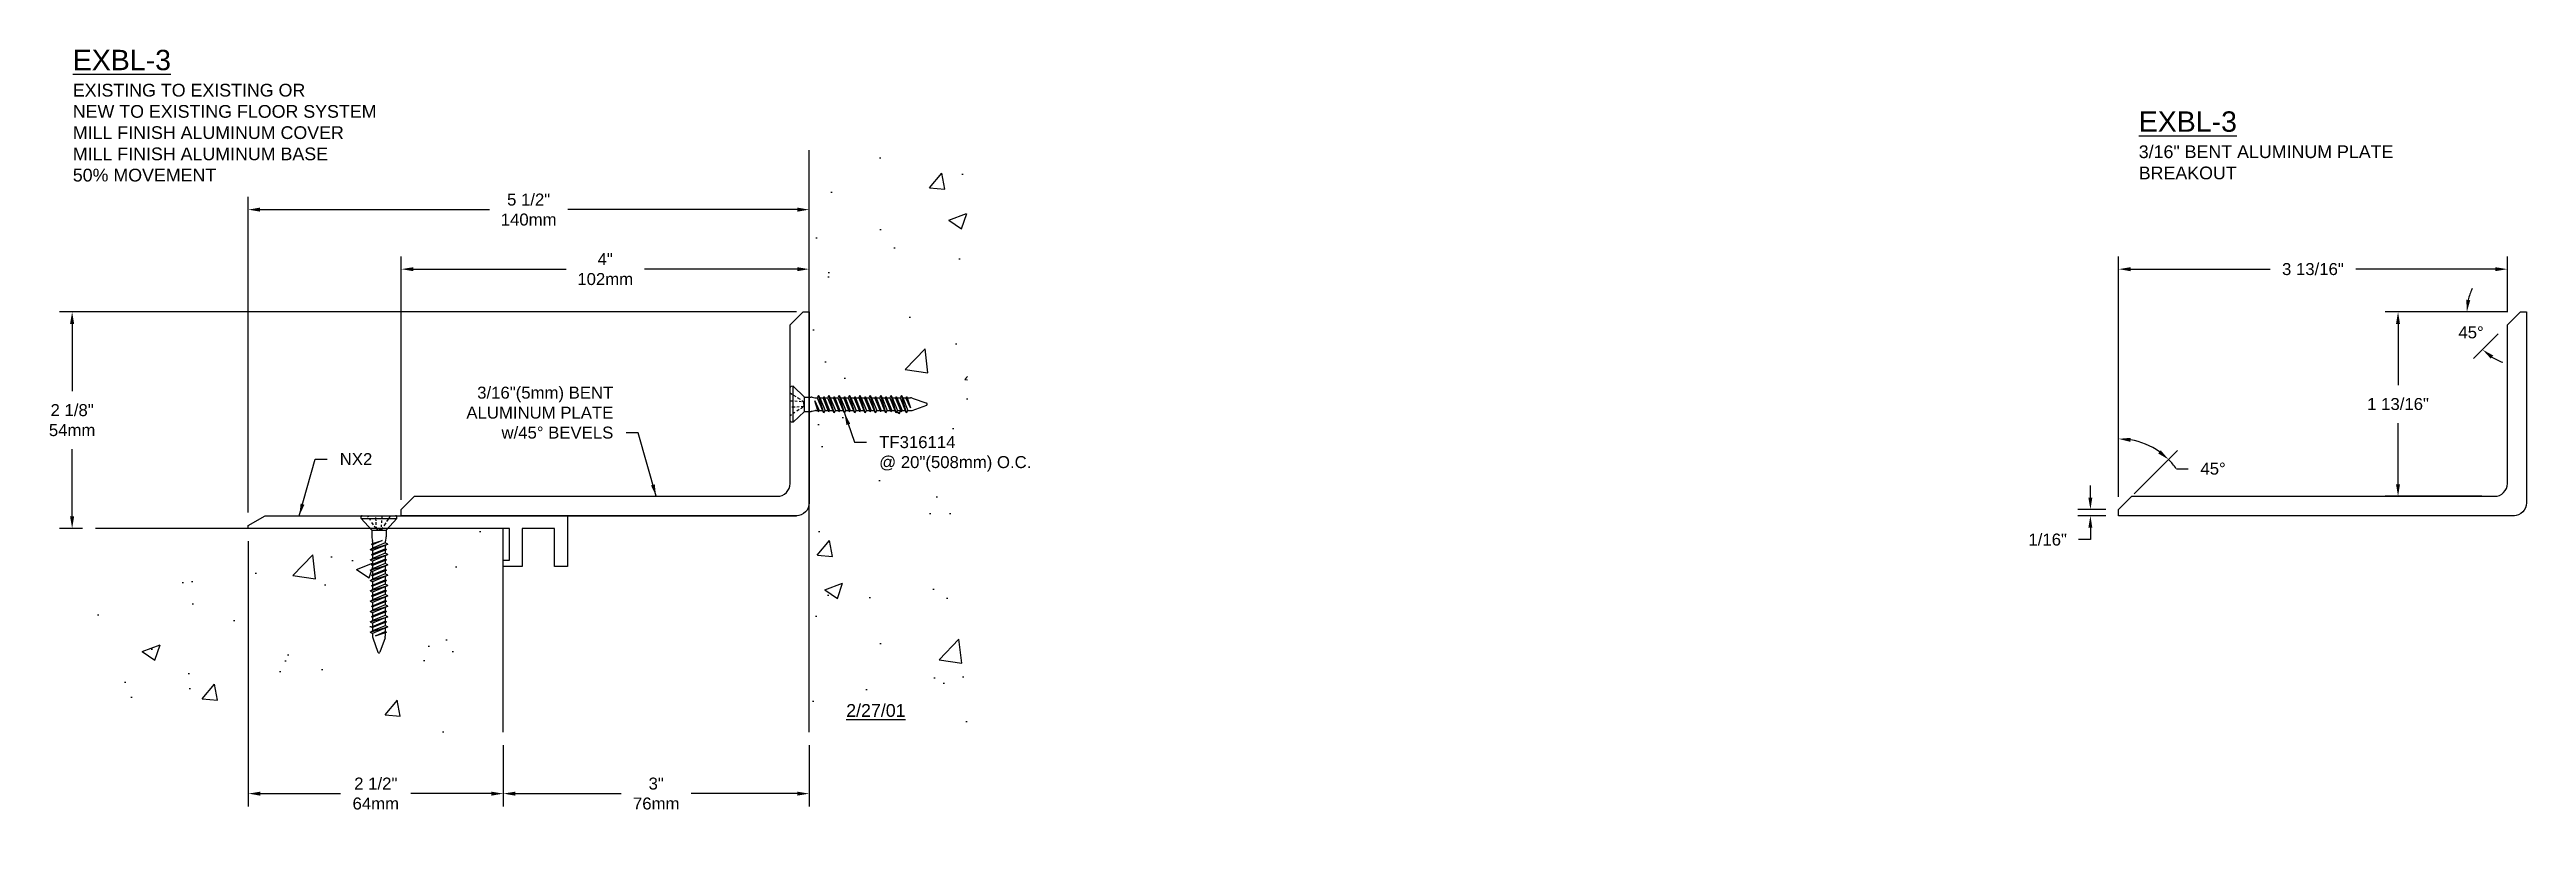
# Model space of a CAD drawing. Header units: inches. Extents: x 0 to 24.2, y 0.5 to 8.1.
import ezdxf

# ---------------------------------------------------------------- set-up
doc = ezdxf.new("R2010")
doc.units = ezdxf.units.IN
doc.header["$MEASUREMENT"] = 0
for name, color, linetype in [('Anchors', 4, 'Continuous'), ('Conditions', 1, 'Continuous'), ('Dimensions', 3, 'Continuous'), ('Metals', 7, 'Continuous'), ('Text', 2, 'Continuous')]:
    doc.layers.add(name, color=color, linetype=linetype)
doc.styles.add('Arial', font='arial.ttf')
doc.dimstyles.new('ARIAL', dxfattribs={"dimtxt": 0.1175, "dimasz": 0.1175, "dimexe": 0.125, "dimexo": 0.125, "dimgap": 0.125, "dimtad": 0, "dimtih": 1, "dimtoh": 1, "dimdec": 4, "dimzin": 0, "dimdsep": 46, "dimlunit": 4, "dimtxsty": 'Arial', "dimcen": 0.09, "dimadec": 0, "dimazin": 0, "dimtfac": 1, "dimtdec": 4, "dimtofl": 0, "dimtmove": 0, "dimatfit": 3, "dimfxl": 0, "dimfrac": 2, "dimtolj": 1, "dimtzin": 0, "dimarcsym": 0})

# ---------------------------------------------------------------- blocks, each defined once
blk = doc.blocks.new('TF-316114')
for p, q in [((-0.163, 0), (0.163, 0)), ((-0.104, -0.013), (-0.113, 0)), ((-0.176, -0.029), (-0.175, -0.01)), ((-0.176, -0.029), (0.176, -0.029)), ((-0.176, -0.029), (-0.07, -0.141)), ((-0.082, -0.047), (-0.091, -0.032)), ((-0.07, -0.141), (0.07, -0.141)), ((-0.07, -0.141), (-0.07, -0.208)), ((-0.053, -0.09), (-0.069, -0.066)), ((-0.069, -0.218), (-0.063, -0.244)), ((-0.031, -0.125), (-0.044, -0.104)), ((-0.031, -0.005), (-0.031, 0)), ((-0.03, -0.026), (-0.03, -0.019)), ((-0.028, -0.051), (-0.029, -0.032)), ((-0.026, -0.091), (-0.028, -0.065)), ((-0.024, -0.126), (-0.025, -0.11)), ((-0.024, -0.135), (-0.011, -0.135)), ((-0.002, -0.135), (0.018, -0.135)), ((0.037, -0.115), (0.024, -0.135)), ((0.024, -0.135), (0.025, -0.125)), ((0.025, -0.11), (0.026, -0.09)), ((0.027, -0.07), (0.029, -0.048)), ((0.03, -0.026), (0.031, -0.008)), ((0.066, -0.071), (0.049, -0.098)), ((0.069, -0.218), (0.063, -0.244)), ((0.07, -0.141), (0.176, -0.029)), ((0.07, -0.141), (0.07, -0.208)), ((0.09, -0.035), (0.075, -0.058)), ((0.11, -0.005), (0.098, -0.022)), ((0.176, -0.029), (0.175, -0.01)), ((-0.086, -0.33), (0.086, -0.28)), ((-0.086, -0.33), (-0.062, -0.317)), ((-0.086, -0.33), (-0.062, -0.343)), ((-0.086, -0.432), (0.086, -0.381)), ((-0.086, -0.432), (-0.062, -0.419)), ((-0.086, -0.432), (-0.062, -0.445)), ((-0.086, -0.534), (0.086, -0.483)), ((-0.074, -0.28), (0.032, -0.243)), ((-0.074, -0.28), (-0.062, -0.273)), ((-0.074, -0.28), (-0.062, -0.286)), ((-0.074, -0.381), (0.074, -0.33)), ((-0.074, -0.381), (-0.062, -0.375)), ((-0.074, -0.381), (-0.062, -0.387)), ((-0.074, -0.483), (0.074, -0.432)), ((-0.074, -0.483), (-0.062, -0.477)), ((-0.074, -0.483), (-0.062, -0.489)), ((-0.062, -0.273), (0.032, -0.243)), ((0.032, -0.243), (-0.062, -0.286)), ((-0.062, -0.253), (-0.062, -0.273)), ((0.062, -0.267), (-0.062, -0.317)), ((-0.062, -0.286), (-0.062, -0.317)), ((0.062, -0.293), (-0.062, -0.343)), ((-0.062, -0.375), (0.062, -0.324)), ((0.062, -0.337), (-0.062, -0.387)), ((-0.062, -0.343), (-0.062, -0.375)), ((0.062, -0.368), (-0.062, -0.419)), ((-0.062, -0.387), (-0.062, -0.419)), ((0.062, -0.394), (-0.062, -0.445)), ((-0.062, -0.477), (0.062, -0.426)), ((0.062, -0.438), (-0.062, -0.489)), ((-0.062, -0.445), (-0.062, -0.477)), ((0.062, -0.47), (-0.062, -0.521)), ((0.062, -0.253), (0.062, -0.267)), ((0.086, -0.28), (0.062, -0.267)), ((0.086, -0.28), (0.062, -0.293)), ((0.062, -0.293), (0.062, -0.324)), ((0.074, -0.33), (0.062, -0.324)), ((0.074, -0.33), (0.062, -0.337)), ((0.062, -0.337), (0.062, -0.368)), ((0.086, -0.381), (0.062, -0.368)), ((0.086, -0.381), (0.062, -0.394)), ((0.062, -0.394), (0.062, -0.426)), ((0.074, -0.432), (0.062, -0.426)), ((0.074, -0.432), (0.062, -0.438)), ((0.062, -0.438), (0.062, -0.47)), ((0.086, -0.483), (0.062, -0.47)), ((0.086, -0.483), (0.062, -0.496)), ((-0.086, -0.534), (-0.062, -0.521)), ((-0.086, -0.534), (-0.062, -0.546)), ((-0.086, -0.635), (0.086, -0.584)), ((-0.086, -0.635), (-0.062, -0.622)), ((-0.086, -0.635), (-0.062, -0.648)), ((-0.086, -0.737), (0.086, -0.686)), ((-0.086, -0.737), (-0.062, -0.724)), ((-0.074, -0.584), (0.074, -0.534)), ((-0.074, -0.584), (-0.062, -0.578)), ((-0.074, -0.584), (-0.062, -0.59)), ((-0.074, -0.686), (0.074, -0.635)), ((-0.074, -0.686), (-0.062, -0.68)), ((-0.074, -0.686), (-0.062, -0.692)), ((-0.062, -0.489), (-0.062, -0.521)), ((0.062, -0.496), (-0.062, -0.546)), ((-0.062, -0.578), (0.062, -0.527)), ((0.062, -0.54), (-0.062, -0.59)), ((-0.062, -0.546), (-0.062, -0.578)), ((0.062, -0.571), (-0.062, -0.622)), ((-0.062, -0.59), (-0.062, -0.622)), ((0.062, -0.597), (-0.062, -0.648)), ((-0.062, -0.68), (0.062, -0.629)), ((0.062, -0.641), (-0.062, -0.692)), ((-0.062, -0.648), (-0.062, -0.68)), ((0.062, -0.673), (-0.062, -0.724)), ((-0.062, -0.692), (-0.062, -0.724)), ((0.062, -0.699), (-0.062, -0.75)), ((0.062, -0.496), (0.062, -0.527)), ((0.074, -0.534), (0.062, -0.527)), ((0.074, -0.534), (0.062, -0.54)), ((0.062, -0.54), (0.062, -0.571)), ((0.086, -0.584), (0.062, -0.571)), ((0.086, -0.584), (0.062, -0.597)), ((0.062, -0.597), (0.062, -0.629)), ((0.074, -0.635), (0.062, -0.629)), ((0.074, -0.635), (0.062, -0.641)), ((0.062, -0.641), (0.062, -0.673)), ((0.086, -0.686), (0.062, -0.673)), ((0.086, -0.686), (0.062, -0.699)), ((0.062, -0.699), (0.062, -0.73)), ((-0.086, -0.737), (-0.062, -0.75)), ((-0.086, -0.838), (0.086, -0.787)), ((-0.086, -0.838), (-0.062, -0.825)), ((-0.086, -0.838), (-0.062, -0.851)), ((-0.086, -0.94), (0.086, -0.889)), ((-0.086, -0.94), (-0.062, -0.927)), ((-0.086, -0.94), (-0.062, -0.953)), ((-0.074, -0.787), (0.074, -0.737)), ((-0.074, -0.787), (-0.062, -0.781)), ((-0.074, -0.787), (-0.062, -0.794)), ((-0.074, -0.889), (0.074, -0.838)), ((-0.074, -0.889), (-0.062, -0.883)), ((-0.074, -0.889), (-0.062, -0.895)), ((-0.074, -0.991), (0.074, -0.94)), ((-0.062, -0.781), (0.062, -0.73)), ((0.062, -0.743), (-0.062, -0.794)), ((-0.062, -0.75), (-0.062, -0.781)), ((0.062, -0.774), (-0.062, -0.825)), ((-0.062, -0.794), (-0.062, -0.825)), ((0.062, -0.8), (-0.062, -0.851)), ((-0.062, -0.883), (0.062, -0.832)), ((0.062, -0.844), (-0.062, -0.895)), ((-0.062, -0.851), (-0.062, -0.883)), ((0.062, -0.876), (-0.062, -0.927)), ((-0.062, -0.895), (-0.062, -0.927)), ((0.062, -0.902), (-0.062, -0.953)), ((-0.062, -0.984), (0.062, -0.934)), ((0.062, -0.946), (-0.062, -0.997)), ((-0.062, -0.953), (-0.062, -0.984)), ((0.074, -0.737), (0.062, -0.73)), ((0.074, -0.737), (0.062, -0.743)), ((0.062, -0.743), (0.062, -0.774)), ((0.086, -0.787), (0.062, -0.774)), ((0.086, -0.787), (0.062, -0.8)), ((0.062, -0.8), (0.062, -0.832)), ((0.074, -0.838), (0.062, -0.832)), ((0.074, -0.838), (0.062, -0.844)), ((0.062, -0.844), (0.062, -0.876)), ((0.086, -0.889), (0.062, -0.876)), ((0.086, -0.889), (0.062, -0.902)), ((0.062, -0.902), (0.062, -0.934)), ((0.074, -0.94), (0.062, -0.934)), ((0.074, -0.94), (0.062, -0.946)), ((0.062, -0.946), (0.062, -0.978)), ((-0.086, -1.041), (0.086, -0.991)), ((-0.086, -1.041), (-0.062, -1.028)), ((-0.086, -1.041), (-0.062, -1.054)), ((-0.086, -1.143), (0.086, -1.092)), ((-0.086, -1.143), (-0.062, -1.13)), ((-0.086, -1.143), (-0.062, -1.156)), ((-0.074, -0.991), (-0.062, -0.984)), ((-0.074, -0.991), (-0.062, -0.997)), ((-0.074, -1.092), (0.074, -1.041)), ((-0.074, -1.092), (-0.062, -1.086)), ((-0.074, -1.092), (-0.062, -1.098)), ((0.062, -0.978), (-0.062, -1.028)), ((-0.062, -0.997), (-0.062, -1.028)), ((0.062, -1.003), (-0.062, -1.054)), ((-0.062, -1.086), (0.062, -1.035)), ((0.062, -1.047), (-0.062, -1.098)), ((-0.062, -1.054), (-0.062, -1.086)), ((0.062, -1.079), (-0.062, -1.13)), ((-0.062, -1.098), (-0.062, -1.13)), ((0.062, -1.105), (-0.062, -1.156)), ((-0.062, -1.156), (-0.062, -1.182)), ((-0.06, -1.197), (-0.01, -1.34)), ((-0.034, -1.18), (0.062, -1.137)), ((-0.034, -1.18), (0.074, -1.143)), ((0.062, -1.149), (-0.034, -1.18)), ((0.06, -1.197), (0.01, -1.34)), ((0.086, -0.991), (0.062, -0.978)), ((0.086, -0.991), (0.062, -1.003)), ((0.062, -1.003), (0.062, -1.035)), ((0.074, -1.041), (0.062, -1.035)), ((0.074, -1.041), (0.062, -1.047)), ((0.062, -1.047), (0.062, -1.079)), ((0.086, -1.092), (0.062, -1.079)), ((0.086, -1.092), (0.062, -1.105)), ((0.062, -1.105), (0.062, -1.137)), ((0.074, -1.143), (0.062, -1.137)), ((0.074, -1.143), (0.062, -1.149)), ((0.062, -1.149), (0.062, -1.182))]:
    blk.add_line(p, q)
for centre, radius, start, end in [((-0.163, -0.011), 0.0112, 90, 175), ((-0.023, -0.208), 0.0465, 180, 191.9357), ((0.023, -0.208), 0.0465, 348.0643, 0), ((0.163, -0.011), 0.0112, 5, 90), ((-0.109, -0.253), 0.0465, 0, 11.9357), ((0.109, -0.253), 0.0465, 168.0643, 180), ((-0.016, -1.182), 0.0465, 180, 199.3058), ((0.016, -1.182), 0.0465, 340.6942, 0), ((0, -1.335), 0.0106, 204.1001, 335.8999)]:
    blk.add_arc(centre, radius, start, end)
blk = doc.blocks.new('TF316114')
blk.add_blockref('TF-316114', (0, 0))
blk = doc.blocks.new('*D2')
at = {"layer": 'Defpoints', "color": 0}
for p in [(4.4, 1.398), (7.4, 1.398), (4.4, 0.796)]:
    blk.add_point(p, dxfattribs=at)
at = {"layer": 'Dimensions', "color": 0, "lineweight": -2}
for p, q in [((4.4, 1.273), (4.4, 0.671)), ((7.4, 1.273), (7.4, 0.671)), ((4.518, 0.796), (5.556, 0.796)), ((7.283, 0.796), (6.244, 0.796))]:
    blk.add_line(p, q, dxfattribs=at)
at = {"layer": 'Dimensions', "color": 0}
for points in [[(4.518, 0.815), (4.518, 0.776), (4.4, 0.796)], [(7.283, 0.815), (7.283, 0.776), (7.4, 0.796)]]:
    blk.add_solid(points, dxfattribs=at)
at = {"layer": 'Dimensions', "color": 0, "insert": (5.9, 0.796), "char_height": 0.1175, "attachment_point": 5, "style": 'Arial'}
blk.add_mtext('\\A1;3"\\P76mm', dxfattribs=at)
blk = doc.blocks.new('*D3')
at = {"layer": 'Defpoints', "color": 0}
for p in [(1.899, 6.526), (7.4, 6.214), (1.899, 3.428)]:
    blk.add_point(p, dxfattribs=at)
at = {"layer": 'Dimensions', "color": 0, "lineweight": -2}
for p, q in [((1.899, 3.553), (1.899, 6.651)), ((7.4, 6.339), (7.4, 6.651)), ((2.016, 6.526), (4.265, 6.526)), ((7.283, 6.526), (5.034, 6.526))]:
    blk.add_line(p, q, dxfattribs=at)
at = {"layer": 'Dimensions', "color": 0}
for points in [[(2.016, 6.546), (2.016, 6.506), (1.899, 6.526)], [(7.283, 6.546), (7.283, 6.506), (7.4, 6.526)]]:
    blk.add_solid(points, dxfattribs=at)
at = {"layer": 'Dimensions', "color": 0, "insert": (4.649, 6.526), "char_height": 0.1175, "attachment_point": 5, "style": 'Arial'}
blk.add_mtext('\\A1;5 1/2"\\P140mm', dxfattribs=at)
blk = doc.blocks.new('*D4')
at = {"layer": 'Defpoints', "color": 0}
for p in [(7.4, 5.523), (0.172, 3.398), (0.4, 3.398)]:
    blk.add_point(p, dxfattribs=at)
at = {"layer": 'Dimensions', "color": 0, "lineweight": -2}
for p, q in [((7.275, 5.523), (0.047, 5.523)), ((0.172, 5.405), (0.172, 4.744)), ((0.172, 3.516), (0.172, 4.177)), ((0.275, 3.398), (0.047, 3.398))]:
    blk.add_line(p, q, dxfattribs=at)
at = {"layer": 'Dimensions', "color": 0}
for points in [[(0.152, 5.405), (0.192, 5.405), (0.172, 5.523)], [(0.152, 3.516), (0.192, 3.516), (0.172, 3.398)]]:
    blk.add_solid(points, dxfattribs=at)
at = {"layer": 'Dimensions', "color": 0, "insert": (0.172, 4.46), "char_height": 0.1175, "attachment_point": 5, "style": 'Arial'}
blk.add_mtext('\\A1;2 1/8"\\P54mm', dxfattribs=at)
blk = doc.blocks.new('*D5')
at = {"layer": 'Defpoints', "color": 0}
for p in [(7.4, 5.942), (7.4, 5.523), (3.4, 3.554)]:
    blk.add_point(p, dxfattribs=at)
at = {"layer": 'Dimensions', "color": 0, "lineweight": -2}
for p, q in [((3.4, 3.679), (3.4, 6.067)), ((3.518, 5.942), (5.016, 5.942)), ((7.283, 5.942), (5.784, 5.942)), ((7.4, 5.648), (7.4, 6.067))]:
    blk.add_line(p, q, dxfattribs=at)
at = {"layer": 'Dimensions', "color": 0}
for points in [[(3.518, 5.961), (3.518, 5.922), (3.4, 5.942)], [(7.283, 5.961), (7.283, 5.922), (7.4, 5.942)]]:
    blk.add_solid(points, dxfattribs=at)
at = {"layer": 'Dimensions', "color": 0, "insert": (5.4, 5.942), "char_height": 0.1175, "attachment_point": 5, "style": 'Arial'}
blk.add_mtext('\\A1;4"\\P102mm', dxfattribs=at)
blk = doc.blocks.new('*D6')
at = {"layer": 'Defpoints', "color": 0}
for p in [(1.9, 3.398), (4.4, 1.398), (4.4, 0.796)]:
    blk.add_point(p, dxfattribs=at)
at = {"layer": 'Dimensions', "color": 0, "lineweight": -2}
for p, q in [((1.9, 3.273), (1.9, 0.671)), ((4.4, 1.273), (4.4, 0.671)), ((2.018, 0.796), (2.805, 0.796)), ((4.283, 0.796), (3.495, 0.796))]:
    blk.add_line(p, q, dxfattribs=at)
at = {"layer": 'Dimensions', "color": 0}
for points in [[(2.018, 0.815), (2.018, 0.776), (1.9, 0.796)], [(4.283, 0.815), (4.283, 0.776), (4.4, 0.796)]]:
    blk.add_solid(points, dxfattribs=at)
at = {"layer": 'Dimensions', "color": 0, "insert": (3.15, 0.796), "char_height": 0.1175, "attachment_point": 5, "style": 'Arial'}
blk.add_mtext('\\A1;2 1/2"\\P64mm', dxfattribs=at)
blk = doc.blocks.new('nx2')
for p, q in [((0, 0.405), (0.165, 0.5)), ((0.165, 0.5), (3.13, 0.5)), ((3.13, 0.5), (3.13, 0)), ((0, 0.375), (0, 0.405)), ((2.562, 0.375), (0, 0.375)), ((2.562, 0.062), (2.562, 0.375)), ((3.005, 0.375), (2.687, 0.375)), ((2.687, 0.375), (2.687, 0)), ((3.005, 0), (3.005, 0.375)), ((2.5, 0), (2.5, 0.062)), ((2.5, 0.062), (2.562, 0.062)), ((2.687, 0), (2.5, 0)), ((3.13, 0), (3.005, 0))]:
    blk.add_line(p, q)
blk = doc.blocks.new('*D8')
at = {"layer": 'Defpoints', "color": 0}
for p in [(24.054, 5.942), (24.054, 5.395), (20.241, 3.583)]:
    blk.add_point(p, dxfattribs=at)
at = {"layer": 'Dimensions', "color": 0, "lineweight": -2}
for p, q in [((20.241, 3.708), (20.241, 6.067)), ((20.359, 5.942), (21.727, 5.942)), ((23.936, 5.942), (22.568, 5.942)), ((24.054, 5.52), (24.054, 6.067))]:
    blk.add_line(p, q, dxfattribs=at)
at = {"layer": 'Dimensions', "color": 0}
for points in [[(20.359, 5.961), (20.359, 5.922), (20.241, 5.942)], [(23.936, 5.961), (23.936, 5.922), (24.054, 5.942)]]:
    blk.add_solid(points, dxfattribs=at)
at = {"layer": 'Dimensions', "color": 0, "insert": (22.147, 5.942), "char_height": 0.1175, "attachment_point": 5, "style": 'Arial'}
blk.add_mtext('\\A1;3 13/16"', dxfattribs=at)
blk = doc.blocks.new('*D9')
at = {"layer": 'Defpoints', "color": 0}
for p in [(19.965, 3.523), (20.241, 3.583), (20.241, 3.523)]:
    blk.add_point(p, dxfattribs=at)
at = {"layer": 'Dimensions', "color": 0, "lineweight": -2}
for p, q in [((19.965, 3.701), (19.965, 3.818)), ((20.116, 3.583), (19.84, 3.583)), ((20.116, 3.523), (19.84, 3.523)), ((19.965, 3.405), (19.965, 3.288)), ((19.965, 3.288), (19.847, 3.288))]:
    blk.add_line(p, q, dxfattribs=at)
at = {"layer": 'Dimensions', "color": 0}
for points in [[(19.945, 3.701), (19.984, 3.701), (19.965, 3.583)], [(19.945, 3.405), (19.984, 3.405), (19.965, 3.523)]]:
    blk.add_solid(points, dxfattribs=at)
at = {"layer": 'Dimensions', "color": 0, "insert": (19.546, 3.288), "char_height": 0.1175, "attachment_point": 5, "style": 'Arial'}
blk.add_mtext('\\A1;1/16"', dxfattribs=at)
blk = doc.blocks.new('*D10')
at = {"layer": 'Defpoints', "color": 0}
for p in [(20.241, 4.271), (20.421, 4.253), (20.306, 3.648), (20.241, 3.583), (20.241, 3.583)]:
    blk.add_point(p, dxfattribs=at)
at = {"layer": 'Dimensions', "color": 0, "lineweight": -2}
for p, q in [((20.241, 4.396), (20.241, 4.402)), ((20.395, 3.736), (20.82, 4.162)), ((20.808, 3.984), (20.925, 3.984))]:
    blk.add_line(p, q, dxfattribs=at)
for start, end in [(54.7135, 80.2865), (35.2865, 45)]:
    blk.add_arc((20.241, 3.583), 0.694, start, end, dxfattribs=at)
at = {"layer": 'Dimensions', "color": 0}
for points in [[(20.357, 4.247), (20.36, 4.287), (20.241, 4.277)], [(20.655, 4.164), (20.629, 4.134), (20.732, 4.074)]]:
    blk.add_solid(points, dxfattribs=at)
at = {"layer": 'Dimensions', "color": 0, "insert": (21.168, 3.984), "char_height": 0.1175, "attachment_point": 5, "style": 'Arial'}
blk.add_mtext('\\A1;45°', dxfattribs=at)
blk = doc.blocks.new('BENTPLATE')
blk.add_lwpolyline([(7.282, 3.523), (3.4, 3.523), (3.4, 3.583), (3.53, 3.713), (7.088, 3.713, 0.414214), (7.213, 3.838), (7.213, 5.395), (7.34, 5.523), (7.4, 5.523), (7.4, 3.648, -0.414214), (7.275, 3.523)], format="xyb")
blk = doc.blocks.new('*D16')
at = {"layer": 'Defpoints', "color": 0}
for p in [(23.393, 5.523), (23.675, 5.387), (23.978, 5.523), (24.054, 5.395), (24.181, 5.523)]:
    blk.add_point(p, dxfattribs=at)
at = {"layer": 'Dimensions', "color": 0, "lineweight": -2}
blk.add_line((23.965, 5.307), (23.722, 5.064), dxfattribs=at)
for start, end in [(154.241, 167.1205), (237.8795, 250.759)]:
    blk.add_arc((24.181, 5.523), 0.524, start, end, dxfattribs=at)
at = {"layer": 'Dimensions', "color": 0}
for points in [[(23.69, 5.637), (23.651, 5.642), (23.657, 5.523)], [(23.891, 5.064), (23.915, 5.095), (23.811, 5.152)]]:
    blk.add_solid(points, dxfattribs=at)
at = {"layer": 'Dimensions', "color": 0, "insert": (23.698, 5.321), "char_height": 0.1175, "attachment_point": 5, "style": 'Arial'}
blk.add_mtext('\\A1;45°', dxfattribs=at)
blk = doc.blocks.new('*D17')
at = {"layer": 'Defpoints', "color": 0}
for p in [(24.181, 5.523), (22.982, 3.713), (23.929, 3.713)]:
    blk.add_point(p, dxfattribs=at)
at = {"layer": 'Dimensions', "color": 0, "lineweight": -2}
for p, q in [((24.056, 5.523), (22.857, 5.523)), ((22.982, 5.405), (22.982, 4.804)), ((22.982, 3.831), (22.982, 4.432)), ((23.804, 3.713), (22.857, 3.713))]:
    blk.add_line(p, q, dxfattribs=at)
at = {"layer": 'Dimensions', "color": 0}
for points in [[(22.962, 5.405), (23.001, 5.405), (22.982, 5.523)], [(22.962, 3.831), (23.001, 3.831), (22.982, 3.713)]]:
    blk.add_solid(points, dxfattribs=at)
at = {"layer": 'Dimensions', "color": 0, "insert": (22.982, 4.618), "char_height": 0.1175, "attachment_point": 5, "style": 'Arial'}
blk.add_mtext('\\A1;1 13/16"', dxfattribs=at)

msp = doc.modelspace()

# ---------------------------------------------------------------- hatches: boundary and pattern name
at = {"layer": 'Conditions'}
h = msp.add_hatch(dxfattribs=at)
h.set_pattern_fill('AR-CONC', color=256, scale=0.25, style=0)
h.set_pattern_definition([(50, (1, 0), (1.79315, -0.15688), [0.1875, -2.0625]), (355, (1, 0), (-0.34688, 1.88048), [0.15, -1.65]), (100.451, (1.1494, -0.013), (1.44627, 1.7236), [0.15935, -1.75286]), (46.184, (1, 0.5), (2.6681, -0.4138), [0.28125, -3.09375]), (96.636, (1.2223, 0.4655), (2.33666, 2.4353), [0.239, -2.6293]), (351.184, (1, 0.5), (2.33665, 2.4353), [0.225, -2.475]), (21, (1.25, 0.375), (1.49227, -1.00655), [0.1875, -2.0625]), (326, (1.25, 0.375), (0.6083, 1.81288), [0.15, -1.65]), (71.451, (1.3744, 0.2911), (2.10056, 0.80633), [0.15935, -1.75286]), (37.5, (1, 0), (0.0304, 0.832235), [0, -1.63, 0, -1.675, 0, -1.65625]), (7.5, (1, 0), (0.657674, 0.98603), [0, -0.955, 0, -1.5925, 0, -0.63125]), (327.5, (0.4425, 0), (1.334556, -0.056387), [0, -0.625, 0, -1.95, 0, -2.5875]), (317.5, (0.1925, 0), (1.45797, 0.25026), [0, -0.8125, 0, -1.295, 0, -1.8375])])
h.paths.add_polyline_path([(8.95291, 7.11042), (7.40003, 7.11042), (7.40003, 4.70149), (7.41603, 4.68634), (7.48798, 4.68634), (7.51871, 4.67985, 0.05212645), (7.52833, 4.67884), (7.5417, 4.67884), (7.55462, 4.70284), (7.56755, 4.67884), (7.59924, 4.67884), (7.6054, 4.69029), (7.61157, 4.67884), (7.64326, 4.67884), (7.65618, 4.70284), (7.66911, 4.67884), (7.7008, 4.67884), (7.70697, 4.69029), (7.71313, 4.67884), (7.74482, 4.67884), (7.75775, 4.70284), (7.77067, 4.67884), (7.80236, 4.67884), (7.80853, 4.69029), (7.81469, 4.67884), (7.84638, 4.67884), (7.85931, 4.70284), (7.87223, 4.67884), (7.90393, 4.67884), (7.91009, 4.69029), (7.91625, 4.67884), (7.94795, 4.67884), (7.96087, 4.70284), (7.9738, 4.67884), (8.00549, 4.67884), (8.01165, 4.69029), (8.01782, 4.67884), (8.04951, 4.67884), (8.06243, 4.70284), (8.07536, 4.67884), (8.10705, 4.67884), (8.11322, 4.69029), (8.11938, 4.67884), (8.15107, 4.67884), (8.164, 4.70284), (8.17692, 4.67884), (8.20861, 4.67884), (8.21478, 4.69029), (8.22094, 4.67884), (8.25263, 4.67884), (8.26556, 4.70284), (8.27848, 4.67884), (8.31018, 4.67884), (8.31634, 4.69029), (8.3225, 4.67884), (8.3542, 4.67884), (8.36712, 4.70284), (8.38005, 4.67884), (8.41174, 4.67884), (8.4179, 4.69029), (8.42407, 4.67884), (8.45669, 4.67884, -0.08443704), (8.47206, 4.67623), (8.61311, 4.62682, -0.77412328), (8.61311, 4.60637), (8.47206, 4.55696, -0.08443704), (8.45669, 4.55434), (8.43083, 4.55434), (8.4179, 4.53034), (8.40498, 4.55434), (8.37329, 4.55434), (8.36712, 4.5429), (8.36096, 4.55434), (8.32927, 4.55434), (8.31634, 4.53034), (8.30342, 4.55434), (8.27172, 4.55434), (8.26556, 4.5429), (8.2594, 4.55434), (8.2277, 4.55434), (8.21478, 4.53034), (8.20185, 4.55434), (8.17016, 4.55434), (8.164, 4.5429), (8.15783, 4.55434), (8.12614, 4.55434), (8.11322, 4.53034), (8.10029, 4.55434), (8.0686, 4.55434), (8.06243, 4.5429), (8.05627, 4.55434), (8.02458, 4.55434), (8.01165, 4.53034), (7.99873, 4.55434), (7.96704, 4.55434), (7.96087, 4.5429), (7.95471, 4.55434), (7.92302, 4.55434), (7.91009, 4.53034), (7.89717, 4.55434), (7.86547, 4.55434), (7.85931, 4.5429), (7.85315, 4.55434), (7.82145, 4.55434), (7.80853, 4.53034), (7.7956, 4.55434), (7.76391, 4.55434), (7.75775, 4.5429), (7.75158, 4.55434), (7.71989, 4.55434), (7.70697, 4.53034), (7.69404, 4.55434), (7.66235, 4.55434), (7.65618, 4.5429), (7.65002, 4.55434), (7.61833, 4.55434), (7.6054, 4.53034), (7.59248, 4.55434), (7.56079, 4.55434), (7.55462, 4.5429), (7.54846, 4.55434), (7.52833, 4.55434, 0.05212645), (7.51871, 4.55334), (7.48798, 4.54684), (7.41603, 4.54684), (7.40003, 4.5317), (7.40003, 3.64784), (7.40003, 1.39804), (8.95291, 1.39804), (8.95291, 3.90103), (8.07483, 3.90103), (8.07483, 4.36221), (8.95291, 4.36221)])
h.paths.add_polyline_path([(8.38567, 1.73024), (8.38567, 1.46821), (7.69701, 1.46821), (7.69701, 1.73024)], flags=16)
h.paths.add_polyline_path([(7.73177, 1.70548), (8.33971, 1.70548), (8.33971, 1.49085), (7.73177, 1.49085)], flags=8)
h = msp.add_hatch(dxfattribs=at)
h.set_pattern_fill('AR-CONC', color=256, scale=0.25, style=0)
h.paths.add_polyline_path([(4.40003, 3.02304), (4.39886, 3.02304), (4.39886, 3.08504), (4.40003, 3.08504), (4.40003, 3.39804), (3.26612, 3.39804), (3.25078, 3.38184), (3.25078, 3.30989), (3.24428, 3.27916, 0.05212645), (3.24328, 3.26955), (3.24328, 3.25617), (3.26728, 3.24325), (3.24328, 3.23032), (3.24328, 3.19863), (3.25472, 3.19247), (3.24328, 3.18631), (3.24328, 3.15461), (3.26728, 3.14169), (3.24328, 3.12876), (3.24328, 3.09707), (3.25472, 3.09091), (3.24328, 3.08474), (3.24328, 3.05305), (3.26728, 3.04012), (3.24328, 3.0272), (3.24328, 2.99551), (3.25472, 2.98934), (3.24328, 2.98318), (3.24328, 2.95149), (3.26728, 2.93856), (3.24328, 2.92564), (3.24328, 2.89394), (3.25472, 2.88778), (3.24328, 2.88162), (3.24328, 2.84992), (3.26728, 2.837), (3.24328, 2.82407), (3.24328, 2.79238), (3.25472, 2.78622), (3.24328, 2.78006), (3.24328, 2.74836), (3.26728, 2.73544), (3.24328, 2.72251), (3.24328, 2.69082), (3.25472, 2.68466), (3.24328, 2.67849), (3.24328, 2.6468), (3.26728, 2.63387), (3.24328, 2.62095), (3.24328, 2.58926), (3.25472, 2.58309), (3.24328, 2.57693), (3.24328, 2.54524), (3.26728, 2.53231), (3.24328, 2.51939), (3.24328, 2.48769), (3.25472, 2.48153), (3.24328, 2.47537), (3.24328, 2.44367), (3.26728, 2.43075), (3.24328, 2.41782), (3.24328, 2.38613), (3.25472, 2.37997), (3.24328, 2.37381), (3.24328, 2.33327), (3.19125, 2.18476, -0.77412328), (3.1708, 2.18476), (3.11878, 2.33327), (3.11878, 2.36704), (3.09478, 2.37997), (3.11878, 2.39289), (3.11878, 2.42459), (3.10733, 2.43075), (3.11878, 2.43691), (3.11878, 2.46861), (3.09478, 2.48153), (3.11878, 2.49446), (3.11878, 2.52615), (3.10733, 2.53231), (3.11878, 2.53848), (3.11878, 2.57017), (3.09478, 2.58309), (3.11878, 2.59602), (3.11878, 2.62771), (3.10733, 2.63387), (3.11878, 2.64004), (3.11878, 2.67173), (3.09478, 2.68466), (3.11878, 2.69758), (3.11878, 2.72927), (3.10733, 2.73544), (3.11878, 2.7416), (3.11878, 2.77329), (3.09478, 2.78622), (3.11878, 2.79914), (3.11878, 2.83084), (3.10733, 2.837), (3.11878, 2.84316), (3.11878, 2.87486), (3.09478, 2.88778), (3.11878, 2.90071), (3.11878, 2.9324), (3.10733, 2.93856), (3.11878, 2.94473), (3.11878, 2.97642), (3.09478, 2.98934), (3.11878, 3.00227), (3.11878, 3.03396), (3.10733, 3.04012), (3.11878, 3.04629), (3.11878, 3.07798), (3.09478, 3.09091), (3.11878, 3.10383), (3.11878, 3.13552), (3.10733, 3.14169), (3.11878, 3.14785), (3.11878, 3.17954), (3.09478, 3.19247), (3.11878, 3.20539), (3.11878, 3.23709), (3.10733, 3.24325), (3.11878, 3.24941), (3.11878, 3.26955, 0.05212645), (3.11777, 3.27916), (3.11128, 3.30989), (3.11128, 3.38184), (3.09594, 3.39804), (1.89886, 3.39804), (0.40003, 3.39804), (0.40003, 1.39804), (4.40003, 1.39804)])

# ---------------------------------------------------------------- linework, layer by layer
for points in [[(7.40003, 1.39804), (7.40003, 7.11042)], [(4.40003, 1.39804), (4.40003, 3.39804), (0.40003, 3.39804)]]:
    msp.add_lwpolyline(points, dxfattribs=at)
at = {"layer": 'Dimensions'}
msp.add_line((23.97805, 5.52284), (23.39332, 5.52284), dxfattribs=at)
at = {"layer": 'Metals'}
msp.add_line((4.40003, 3.52284), (7.27503, 3.52284), dxfattribs=at)

# ---------------------------------------------------------------- block references
at = {"layer": 'Anchors', "rotation": 90}
msp.add_blockref('TF316114', (7.21253, 4.61659), dxfattribs=at)
at = {"layer": 'Anchors'}
msp.add_blockref('TF316114', (3.18103, 3.52284), dxfattribs=at)
at = {"layer": 'Metals'}
for name, p in [('BENTPLATE', (0, 0)), ('BENTPLATE', (0, 0)), ('BENTPLATE', (16.84122, 0)), ('nx2', (1.89886, 3.02304))]:
    msp.add_blockref(name, p, dxfattribs=at)

# ---------------------------------------------------------------- texts
at = {"layer": 'Text', "attachment_point": 1, "style": 'Arial'}
for s, insert, char_height, width in [('{\\LEXBL-3\\P\\H0.625x;\\lEXISTING TO EXISTING OR\\PNEW TO EXISTING FLOOR SYSTEM\\PMILL FINISH ALUMINUM COVER\\PMILL FINISH ALUMINUM BASE\\P50% MOVEMENT}', (0.17865, 8.09408), 0.2, 4.9375), ('{\\LEXBL-3\\P\\H0.625x;\\l3/16" BENT ALUMINUM PLATE\\PBREAKOUT}', (20.43908, 7.49016), 0.2, 4.9375), ('{\\L2/27/01}', (7.76302, 1.67423), 0.125, 0.9375)]:
    msp.add_mtext(s, dxfattribs=dict(at, insert=insert, char_height=char_height, width=width))
at = {"layer": 'Text', "char_height": 0.1175, "style": 'Arial'}
for s, insert, attachment_point in [('3/16"(5mm) BENT \\PALUMINUM PLATE\\Pw/45° BEVELS', (5.47938, 4.27803), 9), ('NX2', (2.79673, 4.13671), 1), ('TF316114\\P@ 20"(508mm) O.C.', (8.08651, 4.30356), 1)]:
    msp.add_mtext(s, dxfattribs=dict(at, insert=insert, attachment_point=attachment_point))

# ---------------------------------------------------------------- dimensions: what is measured, and where the dimension line sits
at = {"layer": 'Dimensions'}
for base, p1, p2, text, picture, middle in [((1.89886, 6.52602), (7.40003, 6.21432), (1.89886, 3.42804), '<>\\P140mm', '*D3', (4.64944, 6.52602)), ((7.40003, 5.9418), (3.40003, 3.55409), (7.40003, 5.52284), '<>\\P102mm', '*D5', (5.40003, 5.9418)), ((4.40003, 0.79586), (1.90003, 3.39784), (4.40003, 1.39804), '<>\\P64mm', '*D6', (3.15003, 0.79586)), ((4.40003, 0.79586), (7.40003, 1.39804), (4.40003, 1.39804), '<>\\P76mm', '*D2', (5.90003, 0.79586))]:
    dim = msp.add_linear_dim(base=base, p1=p1, p2=p2, text=text, dimstyle='ARIAL', dxfattribs=at)
    dim.commit()
    dim.dimension.update_dxf_attribs({"geometry": picture, "text_midpoint": middle})
dim = msp.add_linear_dim(base=(24.05375, 5.9418), p1=(20.24125, 3.58304), p2=(24.05375, 5.39534), dimstyle='ARIAL', dxfattribs=at)
dim.commit()
dim.dimension.update_dxf_attribs({"geometry": '*D8', "text_midpoint": (22.1475, 5.9418)})
dim = msp.add_angular_dim_2l(base=(23.67528, 5.38727), line1=((23.97805, 5.52284), (23.39332, 5.52284)), line2=((24.05375, 5.39534), (24.18125, 5.52284)), dimstyle='ARIAL', dxfattribs=at)
dim.commit()
dim.dimension.update_dxf_attribs({"geometry": '*D16', "text_midpoint": (23.69788, 5.321), "dimtype": 162})
dim = msp.add_linear_dim(base=(0.17194, 3.39804), p1=(7.40003, 5.52284), p2=(0.40003, 3.39804), angle=90, text='<>\\P54mm', dimstyle='ARIAL', dxfattribs=at)
dim.commit()
dim.dimension.update_dxf_attribs({"geometry": '*D4', "text_midpoint": (0.17194, 4.46044), "dimtype": 160})
for base, p1, p2, picture, middle in [((22.98172, 3.71304), (24.18125, 5.52284), (23.92875, 3.71304), '*D17', (22.98172, 4.61794)), ((19.96463, 3.52284), (20.24125, 3.58304), (20.24125, 3.52284), '*D9', (19.54604, 3.28784))]:
    dim = msp.add_linear_dim(base=base, p1=p1, p2=p2, angle=90, dimstyle='ARIAL', dxfattribs=at)
    dim.commit()
    dim.dimension.update_dxf_attribs({"geometry": picture, "text_midpoint": middle})
dim = msp.add_angular_dim_2l(base=(20.42084, 4.25331), line1=((20.24125, 3.58304), (20.24125, 4.27101)), line2=((20.30625, 3.64804), (20.24125, 3.58304)), dimstyle='ARIAL', dxfattribs=at)
dim.commit()
dim.dimension.update_dxf_attribs({"geometry": '*D10', "text_midpoint": (21.16779, 3.9839)})

# ---------------------------------------------------------------- leaders
at = {"layer": 'Text', "annotation_type": 0, "has_hookline": 1}
for points, hookline_direction, text_width in [([(7.74603, 4.53034), (7.84401, 4.24481), (7.96151, 4.24481)], 0, 1.46963), ([(5.8992, 3.71304), (5.72188, 4.33678), (5.60438, 4.33678)], 1, 1.43228), ([(2.40003, 3.52284), (2.55423, 4.07796), (2.67173, 4.07796)], 0, 0.29816)]:
    msp.add_leader(points, dimstyle='ARIAL', dxfattribs=dict(at, hookline_direction=hookline_direction, text_width=text_width))

doc.saveas('drawing.dxf')
